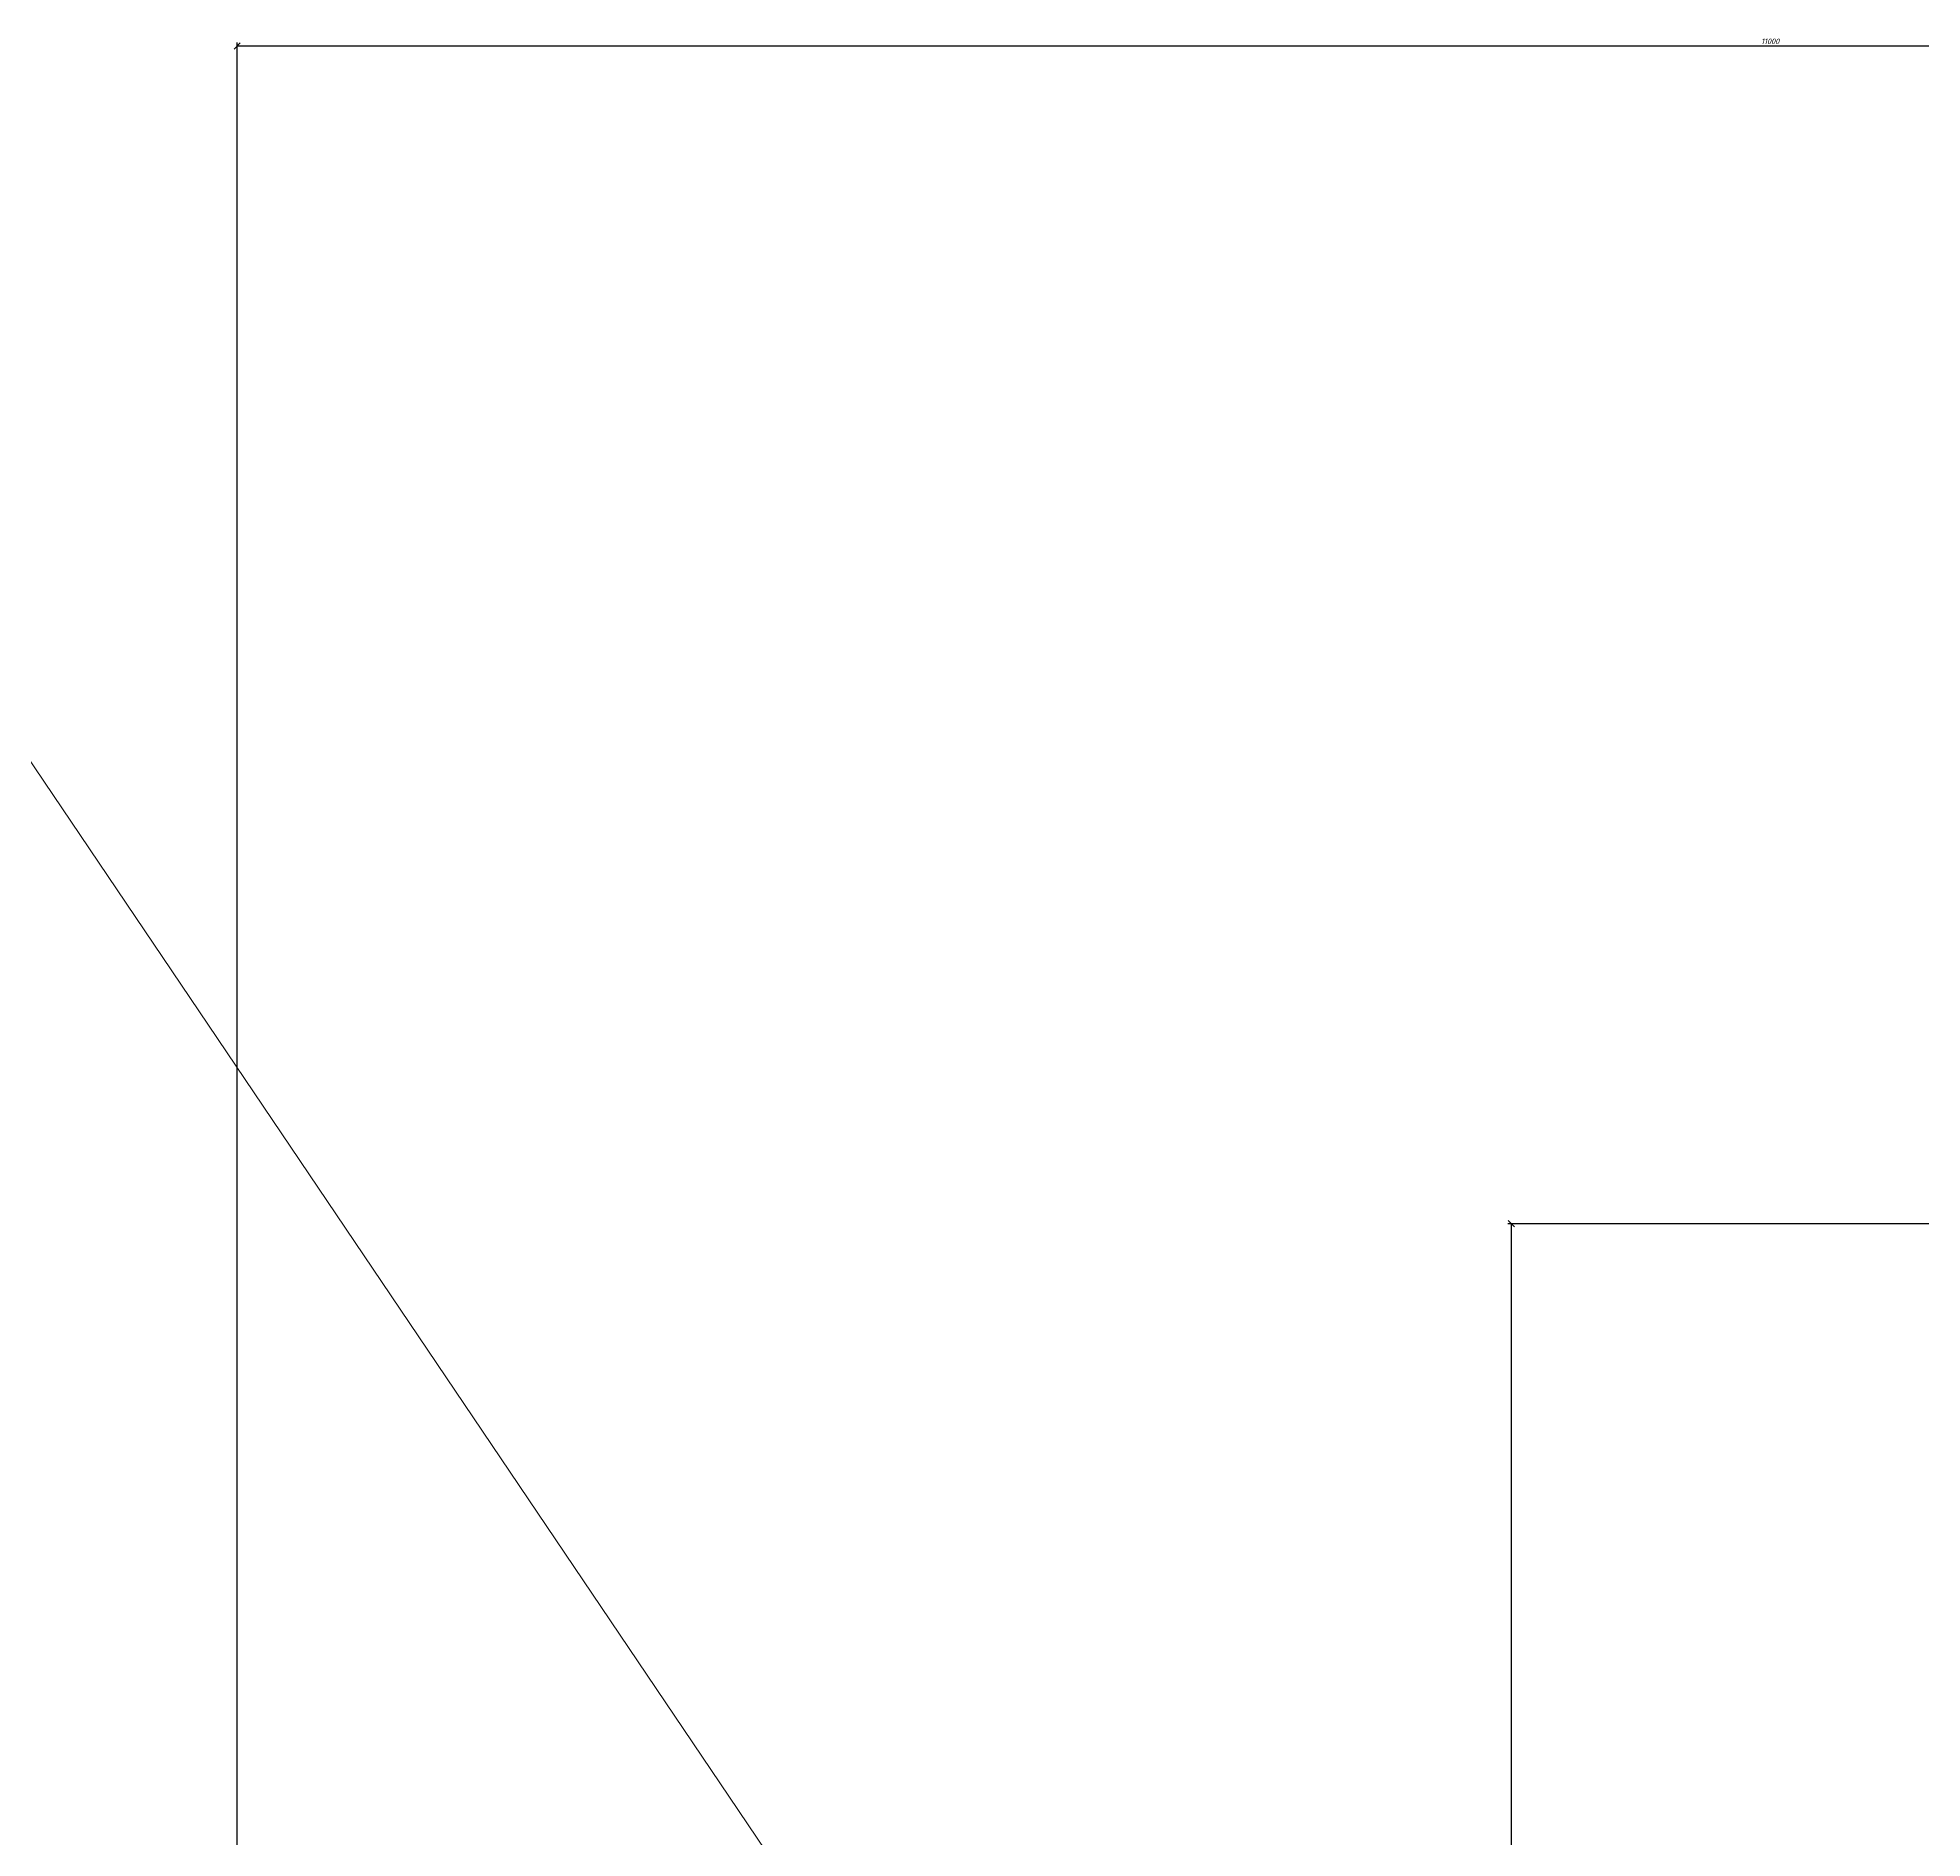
# Model space of a CAD drawing. Header units: millimetres. Extents: x -10163 to 1081624, y -5450 to 417560.
# Drawn here: x 387283 to 387959, y 39624 to 40270 of the extents above; entities that cross this region are included whole.
import ezdxf

# ---------------------------------------------------------------- set-up
doc = ezdxf.new("R2010")
doc.units = ezdxf.units.MM
doc.header["$PDMODE"] = 35
doc.styles.add('2', font='isocpeui.ttf', dxfattribs={"height": 2})
doc.dimstyles.new('Узлы', dxfattribs={"dimtxt": 2.5, "dimasz": 2.25, "dimexe": 1.25, "dimexo": 0.625, "dimtad": 1, "dimdec": 0, "dimlfac": 10, "dimtxsty": '2', "dimblk": 'OBLIQUE', "dimcen": 2.5, "dimadec": 0, "dimazin": 0, "dimtfac": 1, "dimtdec": 0, "dimtmove": 0, "dimatfit": 3, "dimldrblk": 'OBLIQUE', "dimfxl": 1.25, "dimarcsym": 0})

# ---------------------------------------------------------------- blocks, each defined once
blk = doc.blocks.new('_Oblique')
at = {"color": 0, "linetype": 'ByBlock', "lineweight": -2}
blk.add_line((-0.5, -0.5), (0.5, 0.5), dxfattribs=at)
blk = doc.blocks.new('*D1001')
at = {"color": 0, "lineweight": -2, "transparency": 16777216}
for p, q in [((388602.88, 39844.7), (387810.02, 39844.7)), ((387811.27, 39064.7), (387811.27, 39844.7)), ((387981.62, 39064.7), (387810.02, 39064.7))]:
    blk.add_line(p, q, dxfattribs=at)
at = {"layer": 'Defpoints', "color": 0, "transparency": 16777216}
for p in [(387811.27, 39844.7), (388603.5, 39844.7), (387982.24, 39064.7)]:
    blk.add_point(p, dxfattribs=at)
at = {"color": 0, "lineweight": -2, "transparency": 16777216, "xscale": 2.25, "yscale": 2.25, "zscale": 2.25}
for p, rotation in [((387811.27, 39844.7), 90), ((387811.27, 39064.7), 270)]:
    blk.add_blockref('_Oblique', p, dxfattribs=dict(at, rotation=rotation))
at = {"color": 0, "lineweight": 13, "transparency": 16777216, "insert": (387809.64, 39593.26), "char_height": 2, "attachment_point": 5, "rotation": 90, "style": '2'}
blk.add_mtext('7800', dxfattribs=at)
blk = doc.blocks.new('*D1002')
at = {"color": 0, "lineweight": -2, "transparency": 16777216}
for p, q in [((387354.11, 39065.32), (387354.11, 40268.48)), ((387354.11, 40267.23), (388454.11, 40267.23)), ((388454.11, 39065.32), (388454.11, 40268.48))]:
    blk.add_line(p, q, dxfattribs=at)
at = {"layer": 'Defpoints', "color": 0, "transparency": 16777216}
for p in [(388454.11, 40267.23), (387354.11, 39064.7), (388454.11, 39064.7)]:
    blk.add_point(p, dxfattribs=at)
at = {"color": 0, "lineweight": -2, "transparency": 16777216, "xscale": 2.25, "yscale": 2.25, "zscale": 2.25, "rotation": 180}
blk.add_blockref('_Oblique', (387354.11, 40267.23), dxfattribs=at)
at = {"color": 0, "lineweight": -2, "transparency": 16777216, "xscale": 2.25, "yscale": 2.25, "zscale": 2.25}
blk.add_blockref('_Oblique', (388454.11, 40267.23), dxfattribs=at)
at = {"color": 0, "lineweight": 13, "transparency": 16777216, "insert": (387904.11, 40268.86), "char_height": 2, "attachment_point": 5, "style": '2'}
blk.add_mtext('11000', dxfattribs=at)

msp = doc.modelspace()

# ---------------------------------------------------------------- linework, layer by layer
at = {"lineweight": 13}
msp.add_line((387195.338, 40135.852), (387945.425, 39024.709), dxfattribs=at)

# ---------------------------------------------------------------- dimensions: what is measured, and where the dimension line sits
dim = msp.add_linear_dim(base=(388454.107, 40267.231), p1=(387354.107, 39064.695), p2=(388454.107, 39064.695), dimstyle='Узлы', dxfattribs=at)
dim.commit()
dim.dimension.update_dxf_attribs({"geometry": '*D1002', "text_midpoint": (387904.107, 40267.231), "dimtype": 160})
dim = msp.add_linear_dim(base=(387811.273, 39844.695), p1=(387982.244, 39064.695), p2=(388603.503, 39844.695), angle=90, dimstyle='Узлы', dxfattribs=at)
dim.commit()
dim.dimension.update_dxf_attribs({"geometry": '*D1001', "text_midpoint": (387811.273, 39593.257), "dimtype": 160})

doc.saveas('drawing.dxf')
